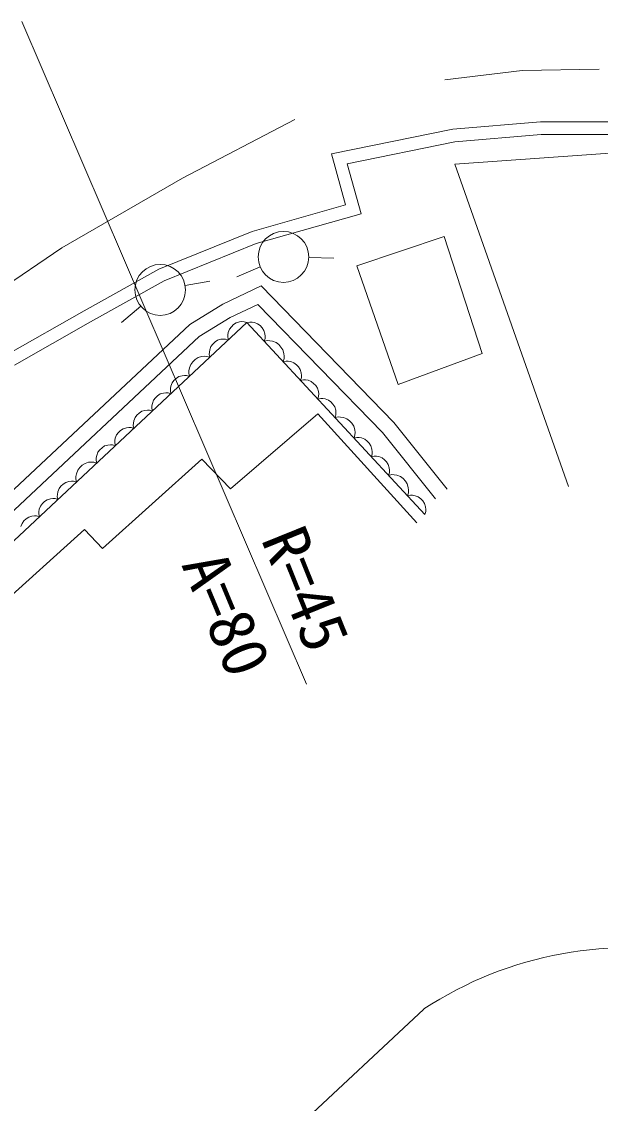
# Model space of a CAD drawing. Units: millimetres, scale not verified. Extents: x 40000 to 680000, y 20000 to 380000.
# Drawn here: x 467942 to 490854, y 275779 to 318558 of the extents above; entities that cross this region are included whole.
import ezdxf
from ezdxf.enums import TextEntityAlignment as Align

# ---------------------------------------------------------------- set-up
doc = ezdxf.new("R2010")
doc.units = ezdxf.units.MM
doc.header["$LTSCALE"] = 1000
doc.linetypes.add('CHAIN', pattern=[18.5, 12, -1.5, 3.5, -1.5])
for name, color, linetype, lineweight in [('M-BGD', 7, 'Continuous', 13), ('M-BMK', 2, 'CHAIN', 13), ('M-STR-HTXT', 7, 'Continuous', 13), ('M-STR-STRC', 7, 'Continuous', 13)]:
    doc.layers.add(name, color=color, linetype=linetype, lineweight=lineweight)
doc.styles.add('ＭＳ ゴシック', font='')
doc.styles.get('ＭＳ ゴシック').set_extended_font_data('MS Gothic')

msp = doc.modelspace()

# ---------------------------------------------------------------- linework, layer by layer
at = {"layer": 'M-BGD'}
for p, q in [((488490, 314599), (485017, 314300)), ((492110, 314599), (488490, 314599)), ((485017, 314300), (480211, 313328)), ((488511, 314093), (485088, 313799)), ((492065, 314093), (488511, 314093)), ((485088, 313799), (480836, 312939)), ((480211, 313328), (480765, 311310)), ((485087, 312920), (493714, 313528)), ((480836, 312939), (481380, 310959)), ((489596, 300178), (485087, 312920)), ((480765, 311310), (477071, 310264)), ((481380, 310959), (477232, 309784)), ((477071, 310264), (473377, 308769)), ((477232, 309784), (473591, 308311)), ((481209, 308906), (484666, 310061)), ((484666, 310061), (486169, 305439)), ((479307, 309229), (480305, 309203)), ((482848, 304209), (481209, 308906)), ((473377, 308769), (470422, 307124)), ((477389, 308861), (476469, 308468)), ((473591, 308311), (470666, 306684)), ((474414, 308119), (475398, 308290)), ((475912, 307387), (477424, 308107)), ((477424, 308107), (482674, 302711)), ((472662, 307301), (471895, 306655)), ((474605, 306587), (475912, 307387)), ((476196, 306852), (477295, 307376)), ((477295, 307376), (482227, 302307)), ((470422, 307124), (467393, 305405)), ((474968, 306100), (476196, 306852)), ((461496, 294309), (474605, 306587)), ((476861, 306656), (461926, 292692)), ((470666, 306684), (467658, 304977)), ((476173, 306398), (476125, 306271)), ((476247, 306495), (476173, 306398)), ((476335, 306577), (476247, 306495)), ((476437, 306645), (476335, 306577)), ((476565, 306682), (476437, 306645)), ((476665, 306693), (476565, 306682)), ((476749, 306689), (476665, 306693)), ((476861, 306656), (476749, 306689)), ((483908, 299069), (476861, 306656)), ((476978, 306678), (476864, 306653)), ((477063, 306675), (476978, 306678)), ((477161, 306658), (477063, 306675)), ((477287, 306611), (477161, 306658)), ((477383, 306537), (477287, 306611)), ((477466, 306448), (477383, 306537)), ((477533, 306346), (477466, 306448)), ((477571, 306216), (477533, 306346)), ((461903, 293864), (474968, 306100)), ((475602, 305891), (475514, 305809)), ((475703, 305959), (475602, 305891)), ((475832, 305997), (475703, 305959)), ((475931, 306007), (475832, 305997)), ((476016, 306004), (475931, 306007)), ((476128, 305970), (476016, 306004)), ((476107, 306171), (476104, 306086)), ((476104, 306086), (476128, 305970)), ((476125, 306271), (476107, 306171)), ((477548, 305917), (477580, 306030)), ((477673, 305944), (477548, 305917)), ((477582, 306116), (477571, 306216)), ((477580, 306030), (477582, 306116)), ((477766, 305941), (477673, 305944)), ((477875, 305922), (477766, 305941)), ((478013, 305871), (477875, 305922)), ((478119, 305789), (478013, 305871)), ((475374, 305486), (475371, 305400)), ((475392, 305585), (475374, 305486)), ((475439, 305712), (475392, 305585)), ((475514, 305809), (475439, 305712)), ((478210, 305691), (478119, 305789)), ((478284, 305579), (478210, 305691)), ((478326, 305436), (478284, 305579)), ((474719, 305107), (474637, 305000)), ((474816, 305198), (474719, 305107)), ((474927, 305272), (474816, 305198)), ((475069, 305313), (474927, 305272)), ((475178, 305325), (475069, 305313)), ((475271, 305321), (475178, 305325)), ((475394, 305285), (475271, 305321)), ((475371, 305400), (475394, 305285)), ((478300, 305107), (478335, 305231)), ((478414, 305132), (478300, 305107)), ((478338, 305326), (478326, 305436)), ((478335, 305231), (478338, 305326)), ((478499, 305129), (478414, 305132)), ((478597, 305112), (478499, 305129)), ((478723, 305065), (478597, 305112)), ((478820, 304990), (478723, 305065)), ((486169, 305439), (482848, 304209)), ((474565, 304751), (474561, 304657)), ((474561, 304657), (474588, 304530)), ((474585, 304861), (474565, 304751)), ((474637, 305000), (474585, 304861)), ((478902, 304902), (478820, 304990)), ((478969, 304800), (478902, 304902)), ((479008, 304670), (478969, 304800)), ((479019, 304569), (479008, 304670)), ((473899, 304272), (473852, 304145)), ((473973, 304369), (473899, 304272)), ((474061, 304451), (473973, 304369)), ((474163, 304519), (474061, 304451)), ((474292, 304556), (474163, 304519)), ((474391, 304567), (474292, 304556)), ((474476, 304563), (474391, 304567)), ((474588, 304530), (474476, 304563)), ((478984, 304370), (479016, 304484)), ((479098, 304395), (478984, 304370)), ((479016, 304484), (479019, 304569)), ((479183, 304393), (479098, 304395)), ((479281, 304375), (479183, 304393)), ((479407, 304329), (479281, 304375)), ((479504, 304254), (479407, 304329)), ((479586, 304166), (479504, 304254)), ((479653, 304063), (479586, 304166)), ((473328, 303765), (473240, 303683)), ((473430, 303833), (473328, 303765)), ((473558, 303871), (473430, 303833)), ((473658, 303881), (473558, 303871)), ((473742, 303878), (473658, 303881)), ((473854, 303845), (473742, 303878)), ((473834, 304046), (473830, 303960)), ((473830, 303960), (473854, 303845)), ((473852, 304145), (473834, 304046)), ((479691, 303934), (479653, 304063)), ((479668, 303634), (479700, 303747)), ((479703, 303833), (479691, 303934)), ((479700, 303747), (479703, 303833)), ((473100, 303360), (473097, 303274)), ((473118, 303459), (473100, 303360)), ((473166, 303586), (473118, 303459)), ((473240, 303683), (473166, 303586)), ((479782, 303659), (479668, 303634)), ((479867, 303656), (479782, 303659)), ((479965, 303639), (479867, 303656)), ((480091, 303592), (479965, 303639)), ((480187, 303518), (480091, 303592)), ((480269, 303429), (480187, 303518)), ((480337, 303327), (480269, 303429)), ((480375, 303197), (480337, 303327)), ((472432, 302900), (472385, 302773)), ((472507, 302997), (472432, 302900)), ((472595, 303080), (472507, 302997)), ((472696, 303147), (472595, 303080)), ((472825, 303185), (472696, 303147)), ((472924, 303195), (472825, 303185)), ((473009, 303192), (472924, 303195)), ((473121, 303159), (473009, 303192)), ((473097, 303274), (473121, 303159)), ((476215, 300078), (479674, 303052)), ((479674, 303052), (483585, 298735)), ((480352, 302898), (480384, 303011)), ((480477, 302925), (480352, 302898)), ((480386, 303097), (480375, 303197)), ((480384, 303011), (480386, 303097)), ((480570, 302922), (480477, 302925)), ((480679, 302903), (480570, 302922)), ((480817, 302852), (480679, 302903)), ((471963, 302461), (471861, 302394)), ((472091, 302499), (471963, 302461)), ((472191, 302509), (472091, 302499)), ((472275, 302506), (472191, 302509)), ((472387, 302473), (472275, 302506)), ((472367, 302674), (472363, 302588)), ((472363, 302588), (472387, 302473)), ((472385, 302773), (472367, 302674)), ((480923, 302770), (480817, 302852)), ((481013, 302673), (480923, 302770)), ((481088, 302560), (481013, 302673)), ((481130, 302417), (481088, 302560)), ((482674, 302711), (484794, 300073)), ((471651, 302088), (471633, 301988)), ((471699, 302214), (471651, 302088)), ((471773, 302312), (471699, 302214)), ((471861, 302394), (471773, 302312)), ((481104, 302088), (481139, 302213)), ((481218, 302113), (481104, 302088)), ((481142, 302307), (481130, 302417)), ((481139, 302213), (481142, 302307)), ((481303, 302110), (481218, 302113)), ((481401, 302093), (481303, 302110)), ((481527, 302046), (481401, 302093)), ((481624, 301971), (481527, 302046)), ((482227, 302307), (484328, 299690)), ((471040, 301626), (470965, 301529)), ((471128, 301708), (471040, 301626)), ((471229, 301776), (471128, 301708)), ((471358, 301813), (471229, 301776)), ((471457, 301824), (471358, 301813)), ((471542, 301820), (471457, 301824)), ((471654, 301787), (471542, 301820)), ((471633, 301988), (471630, 301903)), ((471630, 301903), (471654, 301787)), ((481706, 301883), (481624, 301971)), ((481773, 301781), (481706, 301883)), ((481812, 301651), (481773, 301781)), ((481823, 301551), (481812, 301651)), ((470900, 301303), (470897, 301217)), ((470897, 301217), (470920, 301102)), ((470918, 301402), (470900, 301303)), ((470965, 301529), (470918, 301402)), ((471139, 297723), (475083, 301255)), ((475083, 301255), (476215, 300078)), ((481788, 301352), (481820, 301465)), ((481902, 301377), (481788, 301352)), ((481820, 301465), (481823, 301551)), ((481987, 301374), (481902, 301377)), ((482085, 301357), (481987, 301374)), ((482211, 301310), (482085, 301357)), ((482307, 301235), (482211, 301310)), ((482390, 301147), (482307, 301235)), ((470163, 300817), (470111, 300678)), ((470245, 300924), (470163, 300817)), ((470342, 301014), (470245, 300924)), ((470453, 301089), (470342, 301014)), ((470595, 301130), (470453, 301089)), ((470704, 301142), (470595, 301130)), ((470797, 301138), (470704, 301142)), ((470920, 301102), (470797, 301138)), ((482457, 301045), (482390, 301147)), ((482495, 300915), (482457, 301045)), ((482506, 300814), (482495, 300915)), ((482504, 300729), (482506, 300814)), ((469689, 300335), (469588, 300268)), ((469818, 300373), (469689, 300335)), ((469917, 300384), (469818, 300373)), ((470002, 300380), (469917, 300384)), ((470114, 300347), (470002, 300380)), ((470091, 300568), (470087, 300474)), ((470087, 300474), (470114, 300347)), ((470111, 300678), (470091, 300568)), ((482472, 300615), (482504, 300729)), ((482597, 300643), (482472, 300615)), ((482690, 300640), (482597, 300643)), ((482799, 300621), (482690, 300640)), ((482937, 300569), (482799, 300621)), ((483043, 300487), (482937, 300569)), ((483134, 300390), (483043, 300487)), ((483208, 300278), (483134, 300390)), ((469378, 299962), (469360, 299862)), ((469425, 300089), (469378, 299962)), ((469500, 300186), (469425, 300089)), ((469588, 300268), (469500, 300186)), ((483250, 300135), (483208, 300278)), ((483224, 299805), (483259, 299930)), ((483262, 300024), (483250, 300135)), ((483259, 299930), (483262, 300024)), ((468766, 299500), (468692, 299403)), ((468854, 299582), (468766, 299500)), ((468956, 299650), (468854, 299582)), ((469084, 299688), (468956, 299650)), ((469184, 299698), (469084, 299688)), ((469268, 299694), (469184, 299698)), ((469380, 299661), (469268, 299694)), ((469360, 299862), (469356, 299777)), ((469356, 299777), (469380, 299661)), ((483338, 299830), (483224, 299805)), ((483423, 299828), (483338, 299830)), ((483521, 299810), (483423, 299828)), ((483647, 299763), (483521, 299810)), ((483744, 299689), (483647, 299763)), ((483826, 299601), (483744, 299689)), ((483893, 299498), (483826, 299601)), ((483932, 299369), (483893, 299498)), ((468626, 299177), (468623, 299091)), ((468623, 299091), (468647, 298976)), ((468644, 299276), (468626, 299177)), ((468692, 299403), (468644, 299276)), ((483908, 299069), (483940, 299182)), ((483943, 299268), (483932, 299369)), ((483940, 299182), (483943, 299268)), ((467958, 298717), (467911, 298590)), ((468033, 298814), (467958, 298717)), ((468121, 298897), (468033, 298814)), ((468222, 298964), (468121, 298897)), ((468351, 299002), (468222, 298964)), ((468450, 299012), (468351, 299002)), ((468535, 299009), (468450, 299012)), ((468647, 298976), (468535, 299009)), ((466258, 294714), (470428, 298475)), ((470428, 298475), (471139, 297723))]:
    msp.add_line(p, q, dxfattribs=at)
for centre in [(478309, 309255), (473429, 307948)]:
    msp.add_ellipse(centre, major_axis=(0, 1010), ratio=0.988473, dxfattribs=at)
at = {"layer": 'M-BMK'}
msp.add_ellipse((486311, 277350), major_axis=(0, 45466), ratio=0.988473, start_param=5.518103, end_param=6.531158, dxfattribs=at)
at = {"layer": 'M-STR-HTXT'}
for p, q in [((467956, 318558), (479225, 292361)), ((428805, 228180), (483865, 279511))]:
    msp.add_line(p, q, dxfattribs=at)
msp.add_ellipse((491998, 266784), major_axis=(0, 15155), ratio=0.988473, start_param=5.277038, end_param=6.85705, dxfattribs=at)
at = {"layer": 'M-STR-STRC'}
for p, q in [((484691, 316261), (487764, 316625)), ((487764, 316625), (490808, 316681)), ((474309, 312365), (478765, 314685)), ((469530, 309608), (474309, 312365)), ((463820, 305733), (469530, 309608))]:
    msp.add_line(p, q, dxfattribs=at)

# ---------------------------------------------------------------- texts
at = {"layer": 'M-STR-HTXT', "style": 'ＭＳ ゴシック'}
for s, rotation, p in [('R=45', 291.969, (476896, 297892)), ('A=80', 292.663, (473747, 296871))]:
    msp.add_text(s, height=1833, rotation=rotation, dxfattribs=at).set_placement(p, align=Align.BOTTOM_LEFT)

doc.saveas('drawing.dxf')
